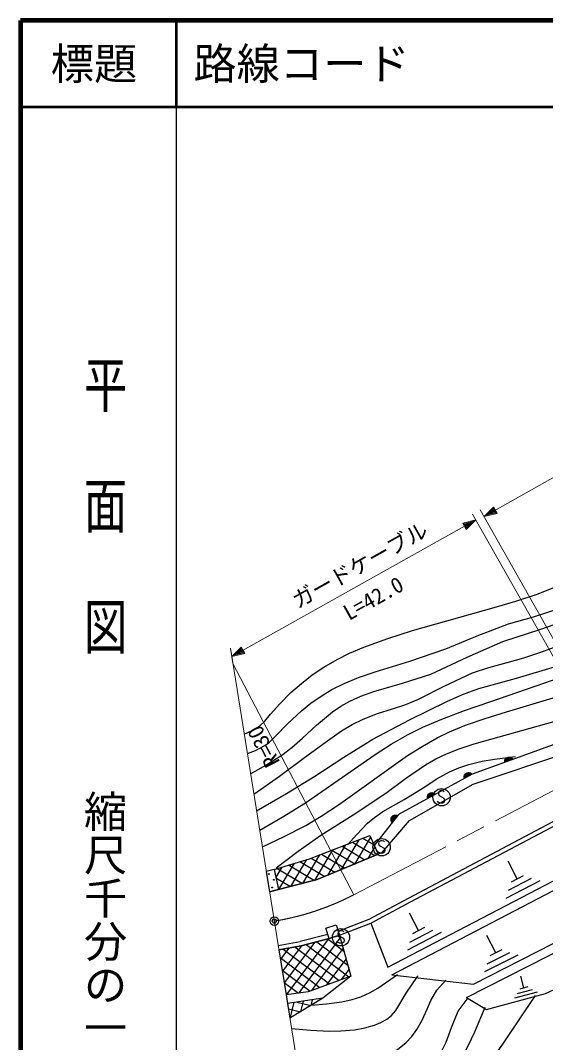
# Model space of a CAD drawing. Units: millimetres, scale not verified. Extents: x 40000 to 680000, y 20000 to 380000.
# Drawn here: x 40000 to 100722, y 261782 to 380000 of the extents above; entities that cross this region are included whole.
import ezdxf
from ezdxf.enums import TextEntityAlignment as Align

# ---------------------------------------------------------------- set-up
doc = ezdxf.new("R2010")
doc.units = ezdxf.units.MM
doc.header["$LTSCALE"] = 1000
doc.header["$PDMODE"] = 32
doc.header["$PDSIZE"] = 500
doc.linetypes.add('CHAIN', pattern=[18.5, 12, -1.5, 3.5, -1.5])
for name, color, linetype, lineweight in [('M-BGD', 7, 'Continuous', 25), ('M-BMK', 2, 'CHAIN', 13), ('M-BMK-HTXT', 7, 'Continuous', 13), ('M-BMK-SRVR', 3, 'Continuous', 25), ('M-OTRS', 6, 'Continuous', 25), ('M-STR-HTXT', 7, 'Continuous', 13), ('M-STR-STRC', 7, 'Continuous', 25), ('M-TTL', 2, 'Continuous', 140), ('M-TTL-BAND', 7, 'Continuous', 25), ('M-TTL-LINE', 7, 'Continuous', 50)]:
    doc.layers.add(name, color=color, linetype=linetype, lineweight=lineweight)
doc.layers.add('M-TTL-TXT', color=7, linetype='Continuous')
doc.styles.add('@ＭＳ ゴシック', font='')
doc.styles.add('ＭＳ ゴシック', font='')
doc.styles.get('@ＭＳ ゴシック').set_extended_font_data('@MS Gothic')
doc.styles.get('ＭＳ ゴシック').set_extended_font_data('MS Gothic')

msp = doc.modelspace()

# ---------------------------------------------------------------- linework, layer by layer
at = {"layer": 'M-BGD'}
for p, q in [((82477, 270494), (140177, 300645)), ((82943, 269602), (140643, 299753)), ((105034, 297457), (92221, 292825)), ((92336, 291655), (108270, 296999)), ((92336, 291655), (108270, 296999)), ((84877, 278501), (117603, 295810)), ((85113, 278057), (117837, 295364)), ((85113, 278057), (117837, 295364)), ((85113, 278057), (117837, 295364)), ((96005, 294321), (96027, 294435)), ((96949, 294534), (96008, 294194)), ((96812, 294676), (96022, 294391)), ((96024, 294327), (96851, 294626)), ((96891, 294577), (96025, 294264)), ((96027, 294435), (96088, 294563)), ((96058, 294467), (96735, 294712)), ((96088, 294563), (96161, 294653)), ((96659, 294748), (96094, 294544)), ((96161, 294653), (96260, 294732)), ((96168, 294635), (96544, 294771)), ((96260, 294732), (96411, 294786)), ((96411, 294786), (96537, 294789)), ((96537, 294789), (96652, 294767)), ((96652, 294767), (96780, 294707)), ((96780, 294707), (96870, 294633)), ((96870, 294633), (96949, 294534)), ((96008, 294194), (96005, 294321)), ((92221, 292825), (83701, 288163)), ((91319, 292468), (91323, 292584)), ((91341, 292343), (91319, 292468)), ((91323, 292584), (91363, 292720)), ((92062, 292943), (91325, 292540)), ((91336, 292478), (92108, 292900)), ((92218, 292823), (91341, 292343)), ((92154, 292857), (91347, 292415)), ((91349, 292621), (91980, 292967)), ((91363, 292720), (91422, 292821)), ((91899, 292991), (91372, 292703)), ((91422, 292821), (91508, 292913)), ((91431, 292803), (91782, 292995)), ((91508, 292913), (91648, 292990)), ((91648, 292990), (91773, 293013)), ((91773, 293013), (91889, 293008)), ((91889, 293008), (92025, 292968)), ((92025, 292968), (92126, 292910)), ((92126, 292910), (92218, 292823)), ((84975, 287457), (92336, 291655)), ((84975, 287457), (92336, 291655)), ((87070, 290143), (87074, 290260)), ((87092, 290019), (87070, 290143)), ((87074, 290260), (87114, 290395)), ((87813, 290618), (87076, 290215)), ((87087, 290153), (87859, 290575)), ((87970, 290499), (87092, 290019)), ((87906, 290532), (87099, 290090)), ((87100, 290296), (87732, 290642)), ((87114, 290395), (87173, 290496)), ((87650, 290666), (87124, 290378)), ((87173, 290496), (87259, 290589)), ((87183, 290478), (87534, 290670)), ((87259, 290589), (87399, 290665)), ((87399, 290665), (87524, 290688)), ((87524, 290688), (87640, 290683)), ((87640, 290683), (87776, 290644)), ((87776, 290644), (87877, 290585)), ((87877, 290585), (87970, 290499)), ((83701, 288163), (80914, 284573)), ((81823, 283762), (84975, 287457)), ((81823, 283762), (84975, 287457)), ((82857, 287597), (82871, 287713)), ((82875, 287457), (82857, 287597)), ((82871, 287713), (82913, 287832)), ((83241, 288059), (82873, 287585)), ((82917, 287348), (82875, 287457)), ((82883, 287501), (83325, 288070)), ((82887, 287701), (83132, 288017)), ((83409, 288080), (82894, 287417)), ((82913, 287832), (83011, 287959)), ((82987, 287243), (82917, 287348)), ((82929, 287364), (83469, 288059)), ((83528, 288038), (82964, 287311)), ((83600, 288033), (82987, 287243)), ((83011, 287959), (83116, 288029)), ((83116, 288029), (83225, 288071)), ((83225, 288071), (83365, 288089)), ((83365, 288089), (83481, 288075)), ((83481, 288075), (83600, 288033)), ((92387, 268534), (127537, 286468)), ((73409, 283044), (80410, 285719)), ((79119, 285226), (77065, 281773)), ((78392, 284948), (80980, 283408)), ((80484, 285552), (78623, 282424)), ((79590, 285406), (80888, 284633)), ((80410, 285719), (81357, 283566)), ((76089, 284068), (73991, 280542)), ((77604, 284647), (75507, 281122)), ((75996, 284032), (78668, 282442)), ((77194, 284490), (79824, 282925)), ((80981, 284420), (80181, 283074)), ((80914, 284573), (81357, 283566)), ((81357, 283566), (81823, 283762)), ((81357, 283566), (81823, 283762)), ((91576, 266990), (124548, 283813)), ((69324, 281813), (73409, 283044)), ((73080, 282945), (71233, 279842)), ((72310, 282713), (75200, 280994)), ((74574, 283489), (72612, 280192)), ((73599, 283117), (76356, 281477)), ((74315, 280624), (81357, 283566)), ((81357, 283566), (74315, 280624)), ((74797, 283574), (77512, 281960)), ((97444, 280717), (96384, 282745)), ((69324, 281813), (68433, 281582)), ((68433, 281582), (68812, 279227)), ((69324, 281813), (69854, 279492)), ((70227, 282085), (69529, 280913)), ((69698, 281926), (72612, 280192)), ((71653, 282515), (69854, 279492)), ((71004, 282320), (73991, 280542)), ((69545, 280847), (71233, 279842)), ((69854, 279492), (74315, 280624)), ((74315, 280624), (69854, 279492)), ((100046, 280488), (96146, 278450)), ((96444, 279400), (99096, 280786)), ((98146, 281084), (96742, 280350)), ((68812, 279227), (69854, 279492)), ((69854, 279492), (68812, 279227)), ((80307, 276057), (84877, 278501)), ((80516, 275599), (85113, 278057)), ((80516, 275599), (85113, 278057)), ((80516, 275599), (85113, 278057)), ((86040, 274727), (84980, 276755)), ((76726, 274680), (80307, 276057)), ((76885, 274202), (80516, 275599)), ((76885, 274202), (80516, 275599)), ((80516, 275599), (82477, 270494)), ((75548, 274288), (72350, 273462)), ((75312, 274995), (76490, 275387)), ((75707, 273810), (75312, 274995)), ((76490, 275387), (76885, 274202)), ((88642, 274498), (84742, 272461)), ((85040, 273411), (87692, 274796)), ((86742, 275094), (85338, 274361)), ((100708, 267440), (115972, 274493)), ((69813, 273005), (72350, 273462)), ((74058, 273384), (70509, 268679)), ((75623, 273788), (70730, 267302)), ((76969, 273902), (72139, 267499)), ((72458, 272970), (75707, 273810)), ((75707, 273810), (72458, 272970)), ((75707, 273810), (72458, 272970)), ((73040, 273121), (77985, 269390)), ((74284, 273442), (77858, 270747)), ((75529, 273764), (77407, 272347)), ((75707, 273810), (76885, 274202)), ((75707, 273810), (76885, 274202)), ((76885, 274202), (75707, 273810)), ((76885, 274202), (75707, 273810)), ((76700, 274140), (76957, 273947)), ((76885, 274202), (78216, 269475)), ((94959, 272156), (93943, 274148)), ((69893, 272508), (72458, 272970)), ((69893, 272508), (72458, 272970)), ((72458, 272970), (69893, 272508)), ((69893, 272508), (70730, 267302)), ((71031, 272713), (70066, 271433)), ((72492, 272979), (70287, 270056)), ((70392, 272598), (75739, 268564)), ((71741, 272841), (76862, 268977)), ((77312, 272685), (73612, 267782)), ((97499, 271907), (93669, 269953)), ((93969, 270879), (96574, 272208)), ((95648, 272508), (94269, 271804)), ((70038, 271605), (74616, 268151)), ((77654, 271469), (75356, 268423)), ((70269, 270171), (73493, 267738)), ((77997, 270252), (77101, 269065)), ((82943, 269602), (92387, 268534)), ((70499, 268736), (72139, 267499)), ((78216, 269475), (73278, 267659)), ((78216, 269475), (74963, 266910)), ((98213, 268101), (97847, 269457)), ((73278, 267659), (70730, 267302)), ((70730, 267302), (70890, 266308)), ((93891, 265600), (100708, 267440)), ((99742, 267619), (97135, 266915)), ((97440, 267445), (99212, 267923)), ((98682, 268228), (97744, 267975)), ((74963, 266910), (70890, 266308)), ((70890, 266308), (71167, 264589)), ((74963, 266910), (71167, 264589)), ((71607, 266414), (71167, 264589)), ((71962, 266466), (73594, 266073)), ((72680, 266572), (72380, 265331)), ((73753, 266731), (73594, 266073)), ((74623, 266860), (74808, 266815)), ((74826, 266890), (74808, 266815)), ((91576, 266990), (93891, 265600)), ((70993, 265665), (72380, 265331))]:
    msp.add_line(p, q, dxfattribs=at)
for points in [[(66618, 292866), (68359, 293857), (70214, 295039), (71392, 295925), (72612, 296979), (74247, 298483), (76078, 300024), (77050, 300693), (78103, 301279), (79364, 301839), (80866, 302374), (84172, 303331), (87470, 304403), (91640, 306352), (95778, 308151), (100170, 309577), (104693, 311164), (106122, 311805), (107703, 312641), (109409, 313672), (111238, 314902), (119103, 320730), (126833, 326531), (128709, 327984)], [(65879, 297456), (66806, 297865), (67647, 298386), (68245, 298950), (68928, 299754), (69999, 300970), (71280, 302256), (72484, 303319), (73748, 304301), (75073, 305194), (76612, 306096), (78046, 306806), (79710, 307510), (82485, 308509), (85344, 309430), (94785, 312085), (97291, 312823), (99757, 313657), (101612, 314391)], [(66242, 295203), (67186, 295577), (68243, 296132), (68786, 296533), (69505, 297228), (70877, 298638), (72505, 300143), (73593, 301027), (74896, 301942), (76015, 302610), (77439, 303318), (79108, 303996), (81014, 304651), (85014, 305902), (89174, 307311), (92818, 308809), (96450, 310194), (99338, 311021), (102281, 311971)], [(66995, 290520), (69949, 292579), (72708, 294628), (74948, 296313), (77144, 297834), (78346, 298553), (79629, 299199), (81304, 299843), (83022, 300392), (84546, 300893), (86023, 301484), (89059, 303031), (92256, 304532), (94152, 305150), (96278, 305731), (98213, 306266), (100305, 306962), (102360, 307761)], [(67308, 288574), (70767, 290584), (74051, 292612), (77398, 294809), (80739, 296872), (84992, 299098), (89302, 301239), (91134, 302040), (93004, 302735), (97361, 303925), (101866, 305265)], [(67665, 286359), (70275, 287837), (72975, 289491), (81031, 295116), (82879, 296298), (84757, 297371), (86539, 298254), (88552, 299126), (91363, 300189), (94408, 301227), (103518, 304403)], [(67976, 284423), (70513, 285618), (72997, 286905), (74780, 287962), (76783, 289281), (84747, 294973), (86437, 296038), (88175, 297008), (89615, 297707), (91455, 298473), (93722, 299270), (96221, 300036), (105440, 302791)], [(69573, 281976), (72124, 283915), (74733, 285762), (78484, 288117), (82254, 290625), (84519, 292307), (86828, 293894), (88029, 294592), (89249, 295182), (90733, 295764), (92451, 296320), (101846, 298965)], [(77838, 284632), (78889, 285860), (80143, 287150), (80941, 287820), (81922, 288493), (84367, 289876), (86750, 291345), (88086, 292230), (89598, 293096), (90697, 293573), (91839, 293954), (93401, 294336), (94800, 294577), (97247, 294878)], [(73588, 266111), (75397, 266246), (77182, 266482), (78349, 266745), (79348, 267072), (80448, 267561), (81323, 268067), (83592, 269635)], [(71355, 263419), (73552, 263209), (75747, 263101), (77038, 263123), (78627, 263272), (79814, 263492), (80925, 263800), (81682, 264099), (82379, 264489), (82878, 264889), (83410, 265481), (84621, 267490), (85926, 269410), (85985, 269481)], [(71901, 260024), (74078, 259688), (76464, 259430), (77741, 259376), (79143, 259421), (80136, 259552), (81066, 259773), (82015, 260111), (82919, 260555), (83624, 261003), (84564, 261769), (85255, 262501), (85849, 263308), (86438, 264357), (87020, 265629), (87465, 266633), (88146, 267859), (89199, 269002)], [(73457, 250351), (74649, 250192), (75927, 250134), (77121, 250217), (78511, 250428), (81167, 250935), (83741, 251547), (85084, 251987), (86581, 252591), (87664, 253123), (88868, 253838), (89808, 254513), (90867, 255426), (91853, 256423), (92905, 257643), (94293, 259465), (95778, 261603), (99543, 267231)], [(72433, 256715), (74832, 256457), (77227, 256301), (78820, 256301), (80328, 256407), (81715, 256607), (83053, 256901), (84224, 257256), (85347, 257723), (86051, 258107), (86863, 258681), (87541, 259303), (88194, 260070), (88752, 260914), (89210, 261818), (89829, 263540), (90622, 265409), (91789, 266963)], [(87738, 256292), (88665, 257070), (89509, 257930), (90218, 258809), (90994, 259976), (91768, 261385), (92537, 263016), (93741, 265892)]]:
    msp.add_lwpolyline(points, dxfattribs=at)
for centre in [(68707, 281276), (69295, 280595), (69103, 279716)]:
    msp.add_circle(centre, 50, dxfattribs=at)
at = {"layer": 'M-BMK'}
msp.add_line((78535, 278875), (136359, 309073), dxfattribs=at)
msp.add_arc((64556, 305624), 30181, 279.15675, 297.59175, dxfattribs=at)
at = {"layer": 'M-BMK-HTXT'}
msp.add_line((64565, 305626), (78535, 278875), dxfattribs=at)
at = {"layer": 'M-BMK-SRVR'}
for radius in [500, 20]:
    msp.add_circle((69359, 275828), radius, dxfattribs=at)
at = {"layer": 'M-OTRS'}
msp.add_point((69359, 275828), dxfattribs=at)
at = {"layer": 'M-STR-HTXT'}
for p, q in [((130383, 343417), (93607, 322611)), ((105566, 299429), (92290, 322895)), ((93166, 323390), (106525, 299776)), ((93607, 322611), (94705, 323715)), ((95119, 322984), (93607, 322611)), ((93972, 322818), (94712, 323581)), ((95008, 323059), (93972, 322818)), ((94181, 322936), (94719, 323448)), ((94896, 323134), (94181, 322936)), ((94494, 323114), (94726, 323314)), ((94785, 323209), (94494, 323114)), ((94705, 323715), (95119, 322984)), ((94712, 323581), (95008, 323059)), ((94719, 323448), (94896, 323134)), ((94726, 323314), (94785, 323209)), ((92664, 322234), (64437, 306421)), ((91150, 321867), (92664, 322234)), ((91561, 321134), (91150, 321867)), ((91261, 321792), (92298, 322029)), ((91555, 321268), (91261, 321792)), ((91372, 321716), (92088, 321911)), ((91548, 321402), (91372, 321716)), ((91483, 321641), (91774, 321735)), ((91542, 321536), (91483, 321641)), ((91774, 321735), (91542, 321536)), ((92088, 321911), (91548, 321402)), ((92298, 322029), (91555, 321268)), ((92664, 322234), (91561, 321134)), ((64565, 305626), (64277, 307415)), ((64437, 306421), (65541, 307521)), ((64804, 306627), (65547, 307387)), ((65541, 307521), (65951, 306788)), ((65547, 307387), (65840, 306863)), ((74555, 243526), (64354, 306938)), ((65951, 306788), (64437, 306421)), ((65840, 306863), (64804, 306627)), ((65013, 306744), (65553, 307253)), ((65729, 306939), (65013, 306744)), ((65327, 306920), (65560, 307119)), ((65618, 307014), (65327, 306920)), ((65553, 307253), (65729, 306939)), ((65560, 307119), (65618, 307014))]:
    msp.add_line(p, q, dxfattribs=at)
at = {"layer": 'M-STR-STRC'}
for p, q in [((88614, 290917), (88374, 290797)), ((88774, 290917), (88614, 290917)), ((88934, 290877), (88774, 290917)), ((89014, 290797), (88934, 290877)), ((88293, 289597), (88213, 289717)), ((88374, 290797), (88334, 290557)), ((88334, 290557), (88414, 290357)), ((88414, 290357), (88973, 290037)), ((88973, 290037), (89053, 289837)), ((89053, 289837), (89013, 289597)), ((88533, 289477), (88293, 289597)), ((88813, 289477), (88533, 289477)), ((89013, 289597), (88813, 289477)), ((81447, 285012), (81407, 284772)), ((81687, 285132), (81447, 285012)), ((81847, 285132), (81687, 285132)), ((82007, 285092), (81847, 285132)), ((82087, 285012), (82007, 285092)), ((81367, 283812), (81287, 283932)), ((81607, 283692), (81367, 283812)), ((81407, 284772), (81487, 284572)), ((81487, 284572), (82047, 284252)), ((82087, 283812), (81887, 283692)), ((82047, 284252), (82127, 284052)), ((82127, 284052), (82087, 283812)), ((81887, 283692), (81607, 283692)), ((76746, 274602), (76706, 274362)), ((76706, 274362), (76786, 274162)), ((76986, 274721), (76746, 274602)), ((77146, 274721), (76986, 274721)), ((77306, 274681), (77146, 274721)), ((77386, 274601), (77306, 274681)), ((76665, 273402), (76585, 273522)), ((76905, 273282), (76665, 273402)), ((76786, 274162), (77346, 273841)), ((77185, 273281), (76905, 273282)), ((77385, 273401), (77185, 273281)), ((77346, 273841), (77426, 273641)), ((77426, 273641), (77385, 273401))]:
    msp.add_line(p, q, dxfattribs=at)
for centre in [(88693, 290157), (81767, 284372), (77066, 273961)]:
    msp.add_circle(centre, 1000, dxfattribs=at)
at = {"layer": 'M-TTL'}
for p, q in [((40000, 380000), (40000, 20000)), ((680000, 380000), (40000, 380000))]:
    msp.add_line(p, q, dxfattribs=at)
at = {"layer": 'M-TTL-BAND'}
msp.add_line((58000, 370000), (58000, 20000), dxfattribs=at)
at = {"layer": 'M-TTL-LINE'}
for p, q in [((58000, 380000), (58000, 370000)), ((40000, 370000), (680000, 370000))]:
    msp.add_line(p, q, dxfattribs=at)

# ---------------------------------------------------------------- texts
at = {"layer": 'M-BMK-HTXT', "style": 'ＭＳ ゴシック'}
msp.add_text('R=30', height=1833, rotation=117.38, dxfattribs=at).set_placement((70544, 294481), align=Align.BOTTOM_LEFT)
at = {"layer": 'M-STR-HTXT', "style": 'ＭＳ ゴシック'}
for s, p in [('ガードケーブル', (72335, 311463)), ('L=42.0', (78262, 310056))]:
    msp.add_text(s, height=1833, rotation=29.28, dxfattribs=at).set_placement(p, align=Align.BOTTOM_LEFT)
at = {"layer": 'M-TTL-BAND', "style": '@ＭＳ ゴシック', "width": 1.4}
msp.add_text('平  面  図', height=3666, rotation=270, dxfattribs=at).set_placement((49777, 306475), align=Align.MIDDLE_RIGHT)
at = {"layer": 'M-TTL-BAND', "style": '@ＭＳ ゴシック'}
msp.add_text('縮尺千分の一', height=3666, rotation=270, dxfattribs=at).set_placement((49777, 261030), align=Align.MIDDLE_RIGHT)
at = {"layer": 'M-TTL-TXT', "style": 'ＭＳ ゴシック'}
msp.add_text('標題', height=3666, dxfattribs=at).set_placement((48500, 375000), align=Align.MIDDLE_CENTER)
msp.add_text('路線コード', height=3666, dxfattribs=at).set_placement((60000, 375000), align=Align.MIDDLE_LEFT)

doc.saveas('drawing.dxf')
